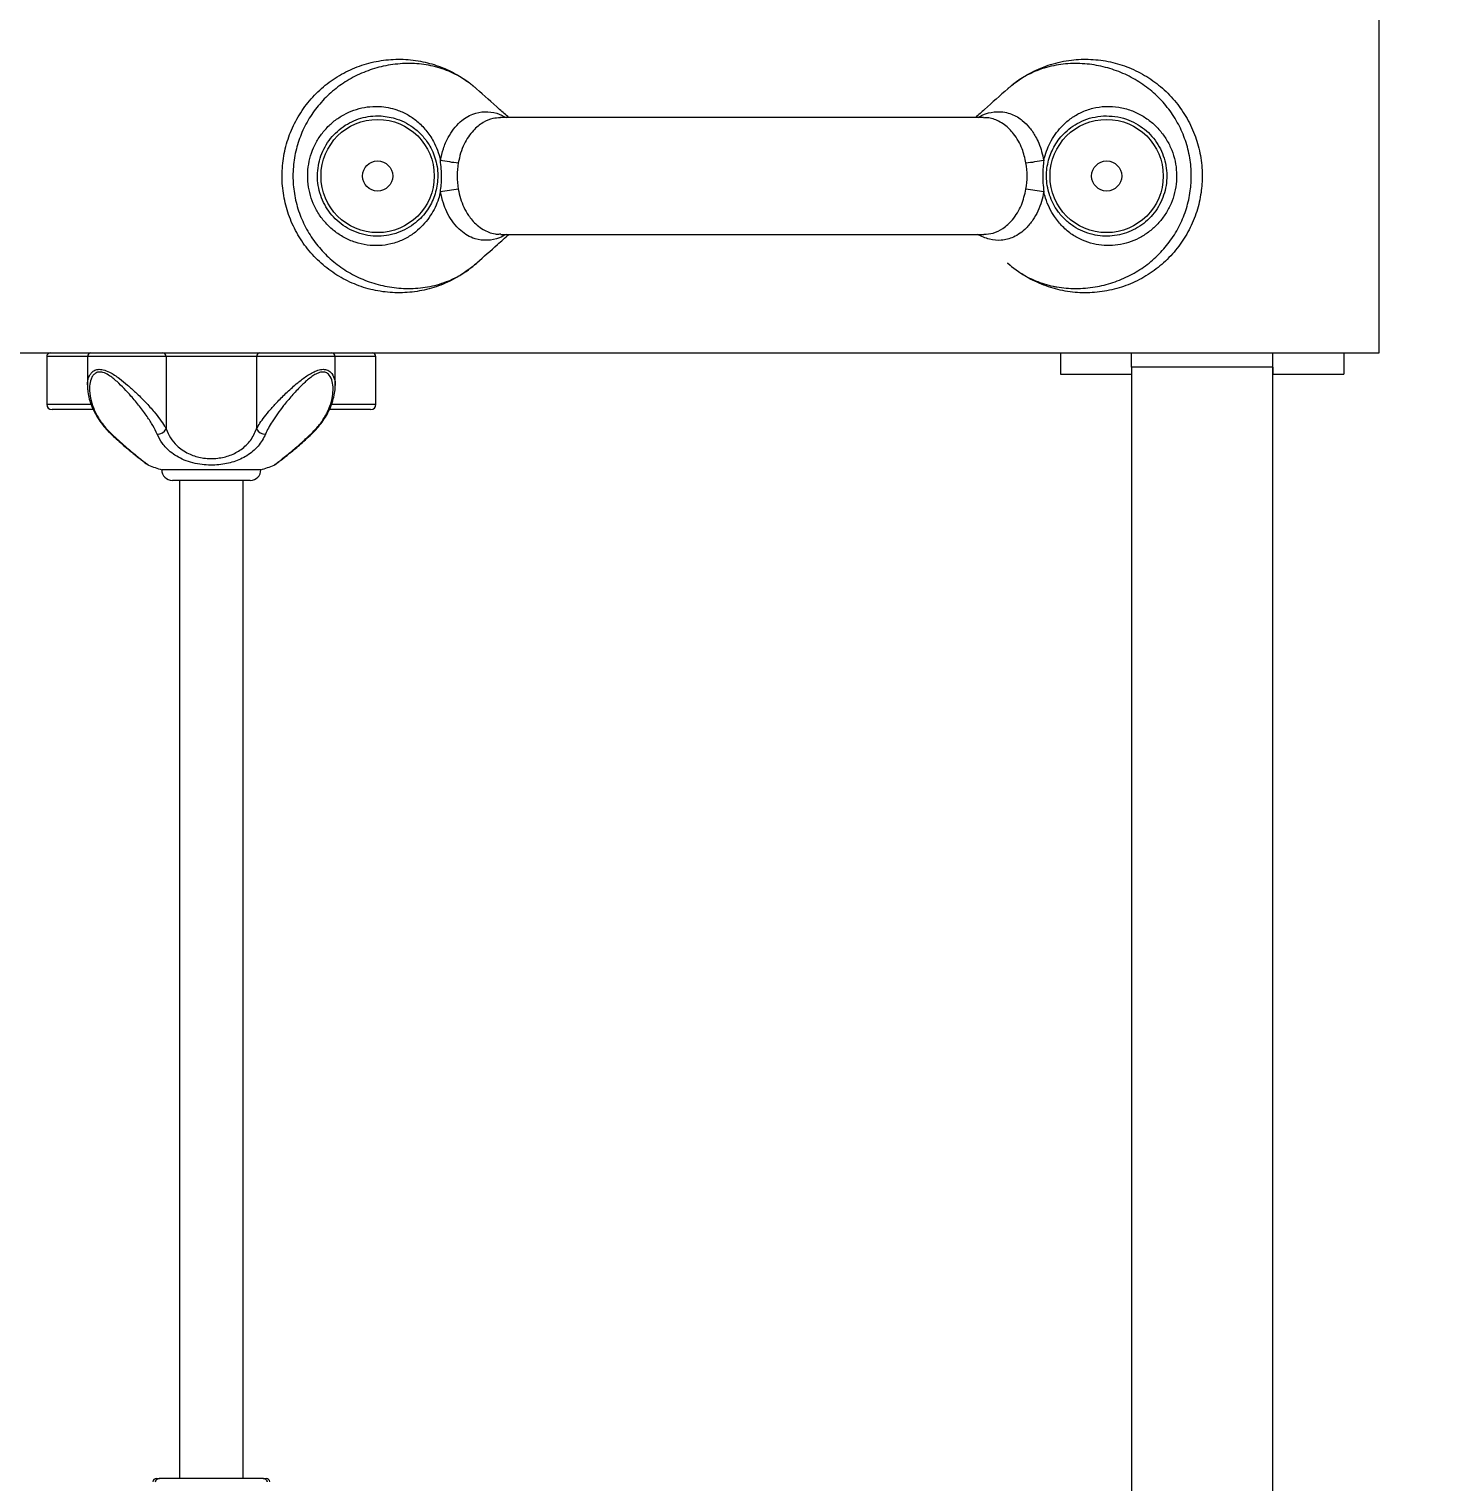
# Model space of a CAD drawing. Header units: millimetres. Extents: x -2809 to 3946, y -2926 to 2611.
# Drawn here: x 330.9 to 731.5, y 1.8 to 412.3 of the extents above; entities that cross this region are included whole.
import ezdxf

# ---------------------------------------------------------------- set-up
doc = ezdxf.new("R2010")
doc.units = ezdxf.units.MM
for name, color, linetype in [('DIKOM_ОБЪЕКТ', 7, 'Continuous'), ('DIKOM_РАЗМЕР_ЗОНА', 7, 'Continuous'), ('DIKOM_РАЗМЕР_ОБЪЕКТА', 7, 'Continuous')]:
    doc.layers.add(name, color=color, linetype=linetype)
doc.styles.add('style1', font='arial.ttf', dxfattribs={"width": 0.8})
doc.dimstyles.new('1-50', dxfattribs={"dimtxt": 300, "dimasz": 200, "dimexe": 100, "dimexo": 0, "dimgap": 100, "dimtad": 1, "dimtxsty": 'style1', "dimcen": 200, "dimclrd": 7, "dimclre": 7, "dimclrt": 7, "dimadec": 1, "dimazin": 2, "dimtfac": 1, "dimtmove": 0, "dimatfit": 2, "dimfxl": 0, "dimlwd": 25, "dimlwe": 18, "dimarcsym": 0})

# ---------------------------------------------------------------- blocks, each defined once
blk = doc.blocks.new('*D15')
at = {"layer": 'Defpoints', "color": 0, "transparency": 16777216}
for p in [(597.36, 1110.81), (2261.56, 1110.81), (-254.22, -500.25)]:
    blk.add_point(p, dxfattribs=at)
at = {"layer": 'DIKOM_РАЗМЕР_ОБЪЕКТА', "color": 7, "lineweight": 18, "transparency": 16777216}
for p, q in [((597.36, 1110.81), (2361.56, 1110.81)), ((-254.22, -500.25), (2361.56, -500.25))]:
    blk.add_line(p, q, dxfattribs=at)
at = {"layer": 'DIKOM_РАЗМЕР_ОБЪЕКТА', "color": 7, "lineweight": 25, "transparency": 16777216}
blk.add_line((2261.56, -300.25), (2261.56, 910.81), dxfattribs=at)
at = {"layer": 'DIKOM_РАЗМЕР_ОБЪЕКТА', "color": 7, "transparency": 16777216}
for points in [[(2228.22, 910.81), (2294.89, 910.81), (2261.56, 1110.81)], [(2228.22, -300.25), (2294.89, -300.25), (2261.56, -500.25)]]:
    blk.add_solid(points, dxfattribs=at)
at = {"layer": 'DIKOM_РАЗМЕР_ОБЪЕКТА', "color": 7, "transparency": 16777216, "insert": (2008.38, 216.09), "char_height": 300, "attachment_point": 5, "rotation": 90, "style": 'style1'}
blk.add_mtext('1600', dxfattribs=at)
blk = doc.blocks.new('*D14')
at = {"layer": 'Defpoints', "color": 0, "transparency": 16777216}
for p in [(169.75, 2610.81), (3845.97, 2610.81), (169.75, -2000.25)]:
    blk.add_point(p, dxfattribs=at)
at = {"layer": 'DIKOM_РАЗМЕР_ЗОНА', "color": 7, "lineweight": 18, "transparency": 16777216}
for p, q in [((169.75, 2610.81), (3945.97, 2610.81)), ((169.75, -2000.25), (3945.97, -2000.25))]:
    blk.add_line(p, q, dxfattribs=at)
at = {"layer": 'DIKOM_РАЗМЕР_ЗОНА', "color": 7, "lineweight": 25, "transparency": 16777216}
blk.add_line((3845.97, -1800.25), (3845.97, 2410.81), dxfattribs=at)
at = {"layer": 'DIKOM_РАЗМЕР_ЗОНА', "color": 7, "transparency": 16777216}
for points in [[(3812.63, 2410.81), (3879.3, 2410.81), (3845.97, 2610.81)], [(3812.63, -1800.25), (3879.3, -1800.25), (3845.97, -2000.25)]]:
    blk.add_solid(points, dxfattribs=at)
at = {"layer": 'DIKOM_РАЗМЕР_ЗОНА', "color": 7, "transparency": 16777216, "insert": (3592.8, 227.93), "char_height": 300, "attachment_point": 5, "rotation": 90, "style": 'style1'}
blk.add_mtext('4600', dxfattribs=at)

msp = doc.modelspace()

# ---------------------------------------------------------------- linework, layer by layer
at = {"layer": 'DIKOM_ОБЪЕКТ', "color": 7, "linetype": 'Continuous', "lineweight": 15}
for p, q in [((712.361, 320.811), (712.361, 420.811)), ((600.832, 387.215), (600.544, 387.2)), ((463.936, 354.434), (464.189, 354.432)), ((607.288, 346.28), (607.418, 346.163)), ((-1287.639, 320.811), (712.361, 320.811)), ((622.361, 320.811), (622.361, 314.811)), ((642.361, 316.811), (642.361, 320.811)), ((682.361, 316.811), (682.361, 320.811)), ((702.361, 320.811), (702.361, 314.811)), ((335.845, 319.811), (335.845, 306.311)), ((347.361, 319.811), (335.845, 319.811)), ((347.361, 319.811), (347.361, 311.571)), ((369.561, 319.811), (347.361, 319.811)), ((369.561, 319.811), (369.561, 299.381)), ((395.161, 319.811), (369.561, 319.811)), ((395.161, 319.811), (395.161, 299.381)), ((417.361, 319.811), (395.161, 319.811)), ((417.361, 311.6), (417.361, 319.811)), ((428.877, 319.811), (417.361, 319.811)), ((428.877, 306.311), (428.877, 319.811)), ((642.361, 316.811), (642.361, -22.786)), ((682.361, 316.811), (642.361, 316.811)), ((642.361, 316.811), (642.361, 314.811)), ((682.361, -8.189), (682.361, 316.811)), ((682.361, 316.811), (682.361, 314.811)), ((622.361, 314.811), (642.361, 314.811)), ((682.361, 314.811), (702.361, 314.811)), ((335.845, 306.311), (348.356, 306.311)), ((348.998, 304.811), (337.345, 304.811)), ((427.377, 304.811), (415.725, 304.811)), ((416.341, 306.311), (428.877, 306.311)), ((354.001, 297.932), (354.011, 297.923)), ((396.361, 287.811), (368.361, 287.811)), ((393.361, 284.811), (371.361, 284.811)), ((373.361, 284.811), (373.361, 2.811)), ((391.361, 2.811), (391.361, 284.811)), ((366.861, 2.811), (367.656, 2.811)), ((367.69, 2.811), (367.656, 2.811)), ((397.032, 2.811), (367.69, 2.811)), ((397.066, 2.811), (397.032, 2.811)), ((397.066, 2.811), (397.861, 2.811))]:
    msp.add_line(p, q, dxfattribs=at)
at = {"layer": 'DIKOM_ОБЪЕКТ', "color": 7, "linetype": 'Continuous', "lineweight": 15, "flags": 128}
for points in [[(354.011, 297.923), (354.068, 297.891), (354.214, 297.884)], [(410.508, 297.884), (410.654, 297.891), (410.716, 297.927)]]:
    msp.add_lwpolyline(points, dxfattribs=at)
at = {"layer": 'DIKOM_ОБЪЕКТ', "color": 7, "linetype": 'Continuous', "lineweight": 15}
for centre, radius in [((429.361, 370.811), 16), ((635.361, 370.811), 16), ((429.361, 370.811), 4.25), ((635.361, 370.811), 4.25)]:
    msp.add_circle(centre, radius, dxfattribs=at)
for centre, radius, start, end in [((491.457, 651.458), 279.737, 260.87703, 261.92355), ((573.345, 650.93), 279.203, 278.07544, 279.12397), ((492.341, 85.102), 284.871, 98.1093, 99.13737), ((572.375, 85.067), 284.907, 80.86251, 81.89042), ((336.845, 319.811), 1, 90, 180), ((348.361, 319.811), 1, 90, 180), ((368.594, 319.844), 0.967, 358.01995, 87.85276), ((396.128, 319.845), 0.967, 92.14449, 181.99012), ((416.361, 319.811), 1, 0, 90), ((427.877, 319.811), 1, 0, 90), ((337.345, 306.311), 1.5, 180, 270), ((427.377, 306.311), 1.5, 270, 0), ((367.256, 300.394), 2.517, 265.67782, 336.27748), ((397.465, 300.393), 2.517, 203.71682, 274.32546), ((382.361, 334.055), 48.317, 248.4474, 253.15675), ((371.361, 287.811), 3, 180, 270), ((393.361, 287.811), 3, 270, 0), ((382.361, 334.055), 48.317, 286.84325, 291.55218), ((366.861, 1.811), 1, 90, 180), ((397.861, 1.811), 1, 0, 90)]:
    msp.add_arc(centre, radius, start, end, dxfattribs=at)
for points, knots in [([(457.304, 346.163), (457.291, 346.152), (456.942, 345.842), (455.602, 344.7), (453.145, 342.926), (449.276, 340.761), (444.597, 338.973), (439.136, 337.867), (433.565, 337.71), (428.043, 338.469), (422.729, 340.162), (417.764, 342.706), (413.306, 346.063), (409.459, 350.107), (406.361, 354.75), (404.068, 359.841), (402.68, 365.248), (402.279, 369.929), (402.485, 374.604), (403.297, 379.232), (405.157, 384.497), (407.891, 389.367), (411.389, 393.722), (415.581, 397.414), (420.329, 400.369), (425.518, 402.467), (430.993, 403.683), (436.6, 403.94), (442.05, 403.28), (447.182, 401.763), (450.385, 400.246), (453.199, 398.614), (454.698, 397.601), (456.307, 396.316), (456.838, 395.868), (457.167, 395.58), (457.27, 395.489), (457.3, 395.462), (457.312, 395.452)], [0, 0, 0, 0, 0.0003423, 0.0092826, 0.0348094, 0.0603373, 0.0970299, 0.1337225, 0.1703501, 0.2069776, 0.2436012, 0.2802247, 0.3168463, 0.3534681, 0.3900904, 0.4267123, 0.4633353, 0.4999579, 0.5191325, 0.5557628, 0.5923932, 0.629033, 0.6656722, 0.7023394, 0.7390057, 0.7757906, 0.8125756, 0.8495268, 0.8864789, 0.9208921, 0.9553056, 0.9564599, 0.9854322, 0.991026, 0.9972802, 0.9991913, 0.999695, 1, 1, 1, 1]), ([(457.312, 395.452), (457.3, 395.462), (457.204, 395.548), (457.019, 395.71), (456.684, 395.997), (456.224, 396.378), (455.405, 397.023), (453.967, 398.056), (452.662, 398.843), (450.289, 400.107), (446.995, 401.474), (441.772, 402.546), (436.347, 402.701), (431.048, 401.984), (425.948, 400.454), (421.281, 398.215), (417.018, 395.271), (413.339, 391.761), (410.251, 387.692), (407.884, 383.243), (406.25, 378.441), (405.547, 374.257), (405.368, 370.036), (405.705, 365.81), (406.906, 360.932), (408.894, 356.265), (411.592, 351.994), (414.973, 348.164), (418.914, 344.917), (423.374, 342.292), (428.217, 340.378), (433.388, 339.215), (438.753, 338.873), (444.232, 339.442), (449.031, 340.888), (453.044, 342.915), (455.568, 344.679), (456.935, 345.836), (457.29, 346.151), (457.303, 346.162)], [0, 0, 0, 0, 0.000339, 0.0027106, 0.005151, 0.009624, 0.0152392, 0.0270717, 0.0468152, 0.0472356, 0.0836071, 0.1213166, 0.1585772, 0.1969059, 0.2328772, 0.2697353, 0.3049395, 0.3410301, 0.3758439, 0.4115628, 0.446178, 0.4817096, 0.5000461, 0.5346368, 0.5701469, 0.6048759, 0.6405183, 0.6755586, 0.7114972, 0.7471006, 0.7835859, 0.8201899, 0.8577374, 0.8957707, 0.9351711, 0.9623393, 0.9900592, 0.999638, 1, 1, 1, 1]), ([(607.41, 395.452), (607.422, 395.462), (607.453, 395.49), (607.56, 395.585), (607.903, 395.885), (608.589, 396.462), (610.633, 398.061), (614.212, 400.307), (619.542, 402.502), (625.208, 403.717), (630.929, 403.93), (636.431, 403.205), (641.784, 401.552), (646.741, 399.047), (651.25, 395.716), (655.101, 391.711), (658.255, 387.074), (660.565, 382.02), (662.008, 376.6), (662.498, 371.268), (662.136, 365.934), (660.943, 360.715), (658.813, 355.581), (655.823, 350.833), (652.112, 346.691), (647.718, 343.199), (642.837, 340.516), (637.521, 338.673), (632.014, 337.759), (626.381, 337.787), (620.886, 338.754), (615.588, 340.649), (611.381, 343.017), (608.792, 344.976), (607.714, 345.9), (607.465, 346.122), (607.418, 346.163)], [0, 0, 0, 0, 0.0003044, 0.0008414, 0.0028292, 0.0093244, 0.0186144, 0.0542536, 0.0927206, 0.1324449, 0.1685543, 0.2057055, 0.2418087, 0.2789578, 0.315059, 0.3522064, 0.3883063, 0.4254522, 0.4615533, 0.4987007, 0.5307902, 0.5669001, 0.6040567, 0.640177, 0.6773455, 0.7134997, 0.7507046, 0.7869989, 0.8243549, 0.860711, 0.8981282, 0.9344768, 0.971879, 0.9933808, 0.9987502, 1, 1, 1, 1]), ([(607.419, 346.162), (607.467, 346.12), (607.719, 345.896), (608.812, 344.964), (611.27, 343.149), (615.276, 341.033), (618.888, 339.926), (622.679, 339.196), (626.654, 338.865), (632.009, 339.317), (637.206, 340.602), (641.998, 342.617), (646.418, 345.354), (650.276, 348.683), (653.571, 352.597), (656.164, 356.924), (658.042, 361.641), (659.087, 366.363), (659.4, 371.179), (658.986, 375.991), (657.756, 380.862), (655.741, 385.518), (653.019, 389.774), (649.616, 393.585), (645.655, 396.81), (641.179, 399.41), (636.323, 401.296), (631.143, 402.43), (625.774, 402.741), (620.295, 402.139), (615.515, 400.662), (612.035, 398.875), (609.974, 397.512), (608.965, 396.748), (608.386, 396.285), (608.064, 396.019), (607.715, 395.72), (607.522, 395.551), (607.422, 395.462), (607.41, 395.452)], [0, 0, 0, 0, 0.0013297, 0.0070833, 0.0301832, 0.0654035, 0.1018612, 0.1090617, 0.1464822, 0.1850416, 0.2211981, 0.2582488, 0.2935438, 0.3297221, 0.3645816, 0.4003441, 0.4349843, 0.4705391, 0.5012308, 0.5358171, 0.5713211, 0.6060516, 0.6416957, 0.676744, 0.7126916, 0.748307, 0.7848044, 0.8214264, 0.858993, 0.8970456, 0.9364754, 0.9634175, 0.9790577, 0.9883819, 0.9899998, 0.9946402, 0.9971776, 0.9996616, 1, 1, 1, 1]), ([(466.451, 387.311), (465.578, 388.088), (462.518, 390.813), (459.483, 393.517), (457.315, 395.449)], [0, 0, 0, 0, 0.2853588, 1, 1, 1, 1]), ([(607.407, 395.449), (605.238, 393.517), (602.204, 390.813), (599.144, 388.088), (598.271, 387.311)], [0, 0, 0, 0, 0.7146417, 1, 1, 1, 1]), ([(447.102, 366.358), (446.933, 365.69), (446.545, 364.16), (445.623, 361.921), (444.324, 359.582), (442.683, 357.398), (440.572, 355.296), (438.009, 353.475), (435.412, 352.269), (432.669, 351.462), (429.809, 351.06), (426.399, 351.199), (423.025, 351.983), (419.877, 353.332), (417.053, 355.201), (414.63, 357.46), (412.635, 360.088), (411.1, 362.982), (410.073, 366.09), (409.557, 369.313), (409.585, 372.574), (410.131, 375.782), (411.2, 378.85), (412.739, 381.7), (414.721, 384.247), (417.072, 386.435), (419.736, 388.19), (422.625, 389.491), (425.66, 390.282), (428.076, 390.508), (430.313, 390.463), (432.371, 390.214), (435.074, 389.493), (437.819, 388.25), (440.598, 386.335), (443.087, 383.818), (445, 380.982), (446.315, 378.114), (446.88, 376.258), (447.096, 375.291), (447.103, 375.259)], [0, 0, 0, 0, 0.017818, 0.040842, 0.0638786, 0.0902169, 0.1165637, 0.1482123, 0.1798492, 0.1976978, 0.2284142, 0.2591215, 0.2894044, 0.3196862, 0.3481412, 0.3765958, 0.4043967, 0.4321985, 0.4597853, 0.4873721, 0.5148677, 0.5423635, 0.569805, 0.5972458, 0.6246407, 0.6520344, 0.6794226, 0.7068099, 0.7343867, 0.7619656, 0.7716634, 0.7952703, 0.8188826, 0.8497473, 0.8806247, 0.9151674, 0.9496816, 0.9744275, 0.9991561, 1, 1, 1, 1]), ([(617.619, 375.259), (617.678, 375.514), (617.938, 376.62), (618.574, 378.507), (619.707, 380.89), (621.162, 383.13), (623.047, 385.312), (625.352, 387.261), (628.191, 388.924), (631.438, 390.069), (633.896, 390.427), (636.344, 390.516), (638.787, 390.355), (642.205, 389.475), (645.343, 388), (648.092, 386.086), (650.452, 383.741), (652.376, 381.078), (653.822, 378.134), (654.775, 375.008), (655.192, 371.77), (655.088, 368.513), (654.445, 365.322), (653.305, 362.282), (651.681, 359.481), (649.64, 356.984), (647.226, 354.87), (644.524, 353.178), (641.604, 351.971), (638.546, 351.25), (635.446, 351.058), (633.137, 351.296), (630.799, 351.794), (628.448, 352.592), (625.509, 354.23), (622.859, 356.452), (620.727, 359.041), (619.147, 361.788), (618.165, 364.184), (617.769, 365.761), (617.619, 366.358)], [0, 0, 0, 0, 0.0067509, 0.029351, 0.0519639, 0.0772454, 0.1025379, 0.1328322, 0.1631212, 0.1963176, 0.2294958, 0.2312805, 0.2631379, 0.2949915, 0.3240531, 0.353115, 0.3811023, 0.4090893, 0.4367398, 0.4643905, 0.4919171, 0.5194442, 0.546909, 0.5743735, 0.6017873, 0.6292011, 0.6565855, 0.6839694, 0.7114233, 0.7388784, 0.7668255, 0.7947788, 0.8023484, 0.8333868, 0.8644403, 0.8981202, 0.9317881, 0.9579404, 0.9840723, 1, 1, 1, 1]), ([(430.341, 387.783), (430.024, 387.796), (428.813, 387.845), (426.665, 387.666), (423.966, 387.015), (421.387, 385.908), (419.017, 384.401), (416.925, 382.51), (415.163, 380.306), (413.793, 377.826), (412.841, 375.152), (412.355, 372.35), (412.33, 369.502), (412.79, 366.689), (413.705, 363.978), (415.072, 361.46), (416.85, 359.177), (419.006, 357.228), (421.523, 355.624), (424.323, 354.483), (427.329, 353.839), (430.361, 353.755), (432.909, 354.129), (435.357, 354.844), (437.685, 355.89), (439.991, 357.452), (441.906, 359.25), (443.392, 361.115), (444.577, 363.124), (445.462, 365.197), (446.066, 367.407), (446.389, 369.771), (446.359, 372.256), (445.96, 374.767), (445.202, 377.133), (444.004, 379.61), (442.263, 382.035), (440.009, 384.181), (437.512, 385.813), (434.387, 387.231), (431.865, 387.575), (430.341, 387.783)], [0, 0, 0, 0, 0.0091903, 0.0351078, 0.0610174, 0.0864704, 0.1119193, 0.1370197, 0.1621197, 0.1871954, 0.2122706, 0.2373454, 0.2624203, 0.2875933, 0.3127668, 0.3382188, 0.3636725, 0.3899109, 0.4161528, 0.4444291, 0.4727128, 0.5018359, 0.5309764, 0.5480249, 0.5782013, 0.6083835, 0.6331107, 0.6578229, 0.6790138, 0.7001866, 0.7206602, 0.7411222, 0.7636871, 0.7862599, 0.8088803, 0.8315249, 0.863829, 0.8961843, 0.9256393, 0.9550875, 1, 1, 1, 1]), ([(447.103, 375.259), (447.349, 376.359), (447.845, 378.583), (449.129, 381.534), (450.747, 384.096), (452.482, 386.004), (454.366, 387.431), (456.663, 388.593), (459.652, 389.163), (462.958, 388.749), (464.827, 387.767), (465.695, 387.311)], [0, 0, 0, 0, 0.1277017, 0.2584369, 0.3630719, 0.4707992, 0.5493805, 0.6304988, 0.7614314, 0.8891646, 1, 1, 1, 1]), ([(464.072, 387.226), (463.349, 387.207), (461.637, 387.162), (458.937, 385.923), (456.646, 384.046), (454.954, 381.889), (453.727, 379.737), (452.732, 377.261), (452.349, 375.423), (452.155, 374.495)], [0, 0, 0, 0, 0.1146774, 0.2713044, 0.4589001, 0.5797173, 0.7033269, 0.8501019, 1, 1, 1, 1]), ([(600.539, 387.311), (600.224, 387.311), (598.76, 387.311), (595.39, 387.311), (590.933, 387.311), (586.7, 387.311), (582.809, 387.311), (579.046, 387.311), (575.133, 387.311), (569.675, 387.311), (562.501, 387.311), (553.524, 387.311), (544.292, 387.311), (534.925, 387.311), (525.531, 387.311), (516.235, 387.311), (507.254, 387.311), (500.391, 387.311), (495.527, 387.311), (492.448, 387.311), (489.283, 387.311), (485.775, 387.311), (481.345, 387.311), (476.127, 387.311), (471.178, 387.311), (467.173, 387.311), (464.939, 387.311), (464.067, 387.311), (464.066, 387.311)], [0, 0, 0, 0, 0.012411, 0.0578368, 0.0990175, 0.1339577, 0.1622245, 0.1900829, 0.2184323, 0.2471463, 0.3052481, 0.3644065, 0.4240507, 0.4834353, 0.5432756, 0.6029919, 0.6616083, 0.7180476, 0.7398592, 0.7611778, 0.7821134, 0.8069487, 0.8372367, 0.8813532, 0.9304737, 0.9648967, 0.9999312, 1, 1, 1, 1]), ([(599.021, 387.311), (599.456, 387.573), (600.859, 388.417), (603.138, 388.952), (605.592, 389.023), (607.521, 388.685), (609.336, 387.986), (610.627, 387.211), (612.104, 386.089), (613.688, 384.486), (615.177, 382.238), (616.674, 379.197), (617.227, 376.892), (617.619, 375.259)], [0, 0, 0, 0, 0.0575407, 0.1855395, 0.2591022, 0.3355064, 0.4060524, 0.4788301, 0.5056129, 0.6166855, 0.7323094, 0.8104096, 1, 1, 1, 1]), ([(612.567, 374.495), (612.264, 375.844), (611.781, 377.99), (610.477, 380.733), (609.256, 382.596), (607.907, 384.118), (606.506, 385.335), (604.462, 386.564), (602.474, 387.352), (601.095, 387.237), (600.832, 387.215)], [0, 0, 0, 0, 0.2200078, 0.3501374, 0.4830023, 0.5744269, 0.6747391, 0.7775819, 0.9576128, 1, 1, 1, 1]), ([(634.492, 387.789), (633.414, 387.672), (631.257, 387.438), (628.365, 386.394), (625.813, 384.972), (623.734, 383.303), (622.021, 381.437), (620.701, 379.522), (619.668, 377.47), (618.918, 375.331), (618.457, 373.049), (618.299, 370.6), (618.521, 368.068), (618.937, 366.335), (619.492, 364.649), (620.189, 363.006), (621.634, 360.645), (623.566, 358.435), (625.96, 356.54), (628.592, 355.126), (630.696, 354.424), (632.783, 353.975), (634.837, 353.747), (637.594, 353.881), (640.318, 354.474), (642.914, 355.494), (645.322, 356.944), (647.47, 358.766), (649.288, 360.933), (650.734, 363.368), (651.75, 366.019), (652.323, 368.804), (652.416, 371.648), (652.044, 374.476), (651.196, 377.202), (649.907, 379.767), (648.194, 382.078), (646.091, 384.107), (643.645, 385.751), (640.82, 387.009), (637.712, 387.774), (635.566, 387.784), (634.492, 387.789)], [0, 0, 0, 0, 0.031643, 0.0633089, 0.0921194, 0.1209284, 0.1445406, 0.1681355, 0.1888509, 0.2095491, 0.2304255, 0.2512931, 0.2744921, 0.297707, 0.2992495, 0.32329, 0.3473591, 0.3790763, 0.4108231, 0.4404833, 0.4701305, 0.4773495, 0.503837, 0.5303127, 0.5559569, 0.5815962, 0.6068686, 0.6321395, 0.6572502, 0.6823595, 0.707426, 0.732492, 0.7575911, 0.7826903, 0.8079455, 0.8332009, 0.8588845, 0.8845697, 0.9114897, 0.9384123, 0.9691984, 1, 1, 1, 1]), ([(447.102, 366.358), (447.259, 367.688), (447.606, 370.65), (447.282, 373.621), (447.103, 375.259)], [0, 0, 0, 0, 0.4488636, 1, 1, 1, 1]), ([(452.155, 374.495), (451.991, 373.286), (451.658, 370.829), (451.988, 368.372), (452.156, 367.125)], [0, 0, 0, 0, 0.4924421, 1, 1, 1, 1]), ([(612.566, 367.125), (612.73, 368.334), (613.064, 370.791), (612.734, 373.248), (612.567, 374.495)], [0, 0, 0, 0, 0.4924387, 1, 1, 1, 1]), ([(617.619, 375.259), (617.463, 373.93), (617.115, 370.968), (617.44, 367.996), (617.619, 366.358)], [0, 0, 0, 0, 0.448867, 1, 1, 1, 1]), ([(465.71, 354.311), (465.085, 353.963), (463.452, 353.053), (460.399, 352.459), (457.814, 352.756), (455.779, 353.463), (454.201, 354.274), (452.922, 355.293), (451.603, 356.563), (450.294, 358.141), (448.897, 360.589), (447.772, 363.342), (447.344, 365.271), (447.102, 366.358)], [0, 0, 0, 0, 0.0809978, 0.2116051, 0.3450418, 0.3706547, 0.4560728, 0.5450155, 0.5551622, 0.6638665, 0.7761269, 0.8739077, 1, 1, 1, 1]), ([(452.156, 367.125), (452.343, 366.226), (452.708, 364.467), (453.693, 361.952), (454.832, 359.929), (456.117, 358.247), (457.465, 356.885), (459.061, 355.718), (460.771, 354.9), (462.386, 354.367), (463.467, 354.414), (463.936, 354.434)], [0, 0, 0, 0, 0.1460536, 0.2857231, 0.4284306, 0.5145666, 0.6222908, 0.7328274, 0.8272906, 0.9248564, 1, 1, 1, 1]), ([(617.619, 366.358), (617.419, 365.434), (617.016, 363.572), (615.971, 360.883), (614.549, 358.318), (612.851, 356.21), (610.972, 354.595), (608.676, 353.242), (605.679, 352.468), (602.089, 352.766), (599.958, 353.778), (598.836, 354.311)], [0, 0, 0, 0, 0.1065237, 0.2147536, 0.3240151, 0.4364134, 0.5181634, 0.6025107, 0.7354251, 0.8607538, 1, 1, 1, 1]), ([(600.644, 354.338), (601.528, 354.407), (603.42, 354.554), (606.272, 356.006), (608.551, 358.073), (610.199, 360.413), (611.668, 363.257), (612.21, 365.592), (612.566, 367.125)], [0, 0, 0, 0, 0.140182, 0.3003538, 0.4958093, 0.6224635, 0.7520798, 1, 1, 1, 1]), ([(457.397, 346.247), (459.359, 348.003), (462.417, 350.742), (465.376, 353.369), (466.437, 354.311)], [0, 0, 0, 0, 0.6414266, 1, 1, 1, 1]), ([(464.188, 354.311), (464.501, 354.311), (465.964, 354.311), (469.332, 354.311), (473.789, 354.311), (478.022, 354.311), (481.913, 354.311), (485.676, 354.311), (489.589, 354.311), (495.047, 354.311), (502.221, 354.311), (511.197, 354.311), (520.429, 354.311), (529.797, 354.311), (539.191, 354.311), (548.487, 354.311), (557.468, 354.311), (564.331, 354.311), (569.195, 354.311), (572.274, 354.311), (575.439, 354.311), (578.947, 354.311), (583.376, 354.311), (588.602, 354.311), (593.518, 354.311), (597.614, 354.311), (599.631, 354.311), (600.648, 354.311)], [0, 0, 0, 0, 0.0123557, 0.0577886, 0.0989753, 0.1339216, 0.162193, 0.1900551, 0.218409, 0.2471283, 0.3052393, 0.3644071, 0.4240607, 0.483454, 0.5433038, 0.6030304, 0.6616561, 0.7181036, 0.7399194, 0.7612414, 0.7821796, 0.8070195, 0.8373123, 0.8814358, 0.9305636, 0.9649926, 1, 1, 1, 1]), ([(347.446, 311.504), (347.419, 311.796), (347.326, 312.814), (347.716, 314.058), (348.389, 315.179), (349.181, 315.874), (350.309, 316.261), (351.841, 316.134), (353.923, 315.303), (356.282, 313.742), (358.741, 311.746), (361.218, 309.497), (363.796, 306.923), (366.108, 304.357), (367.925, 302.055), (368.982, 300.476), (369.438, 299.614), (369.561, 299.381)], [0, 0, 0, 0, 0.0334778, 0.1164489, 0.1592603, 0.2033157, 0.2529097, 0.303111, 0.3607352, 0.4488101, 0.5249672, 0.6033844, 0.7047439, 0.8097026, 0.8888107, 0.9700364, 1, 1, 1, 1]), ([(395.161, 299.381), (395.456, 299.912), (396.051, 300.987), (397.391, 302.833), (399.074, 304.878), (401.233, 307.233), (403.797, 309.783), (406.558, 312.256), (408.903, 314.061), (410.7, 315.178), (412.15, 315.875), (413.635, 316.261), (415.05, 316.134), (416.365, 315.305), (417.133, 313.734), (417.423, 312.359), (417.351, 311.643), (417.346, 311.593)], [0, 0, 0, 0, 0.0677699, 0.1371019, 0.2182512, 0.3013408, 0.3996313, 0.5013873, 0.5845882, 0.6275207, 0.6716969, 0.7214307, 0.7717688, 0.8295511, 0.9178724, 0.9942381, 1, 1, 1, 1]), ([(367.067, 297.884), (366.69, 298.678), (365.937, 300.266), (364.194, 302.925), (362.116, 305.737), (359.907, 308.399), (357.77, 310.76), (355.664, 312.826), (353.629, 314.469), (351.813, 315.357), (350.471, 315.493), (349.495, 315.083), (348.819, 314.356), (348.225, 313.183), (347.86, 311.306), (347.99, 308.744), (348.676, 306.099), (349.751, 303.634), (351.043, 301.51), (352.526, 299.577), (353.651, 298.448), (354.214, 297.884)], [0, 0, 0, 0, 0.0653619, 0.1308343, 0.2026592, 0.2744917, 0.3278116, 0.3810319, 0.4398619, 0.4769815, 0.508658, 0.5402041, 0.5687571, 0.5974137, 0.6538748, 0.723083, 0.7923845, 0.8493088, 0.9062094, 0.9531221, 1, 1, 1, 1]), ([(410.508, 297.884), (411.28, 298.678), (412.826, 300.266), (414.606, 302.925), (415.941, 305.737), (416.653, 308.399), (416.854, 310.76), (416.627, 312.826), (415.942, 314.469), (414.809, 315.357), (413.57, 315.493), (412.282, 315.083), (411.034, 314.356), (409.48, 313.183), (407.471, 311.306), (405.097, 308.744), (402.909, 306.099), (401.037, 303.634), (399.593, 301.51), (398.431, 299.577), (397.914, 298.448), (397.655, 297.884)], [0, 0, 0, 0, 0.0653611, 0.1308344, 0.2026593, 0.2744922, 0.3278105, 0.381031, 0.4398626, 0.4769804, 0.5086585, 0.5402029, 0.5687558, 0.5974141, 0.6538751, 0.7230833, 0.7923847, 0.8493089, 0.9062095, 0.9531221, 1, 1, 1, 1]), ([(347.387, 311.505), (347.391, 311.103), (347.4, 310.049), (347.727, 308.283), (348.343, 306.209), (349.271, 304.103), (350.476, 302.034), (351.885, 300.159), (353.08, 298.795), (353.828, 298.117), (354.025, 297.938)], [0, 0, 0, 0, 0.0862302, 0.2257023, 0.3722699, 0.5257588, 0.6780518, 0.8264638, 0.9543388, 1, 1, 1, 1]), ([(410.713, 297.929), (410.735, 297.948), (411.308, 298.449), (412.313, 299.557), (413.706, 301.269), (414.93, 303.154), (415.955, 305.172), (416.746, 307.29), (417.201, 309.369), (417.396, 310.817), (417.353, 311.52), (417.348, 311.594)], [0, 0, 0, 0, 0.00494, 0.129438, 0.2617692, 0.4008987, 0.5465852, 0.6966903, 0.849032, 0.9842057, 1, 1, 1, 1]), ([(354.005, 297.935), (354.499, 297.471), (355.573, 296.462), (357.164, 295.052), (358.775, 293.67), (360.204, 292.485), (361.469, 291.464), (362.505, 290.646), (363.318, 290.015), (363.864, 289.596), (364.108, 289.411), (364.133, 289.391), (364.142, 289.385)], [0, 0, 0, 0, 0.100639, 0.2188067, 0.3307629, 0.4491326, 0.5502301, 0.6572008, 0.7598891, 0.8584827, 0.9546312, 1, 1, 1, 1]), ([(354.214, 297.884), (354.851, 297.291), (356.133, 296.097), (357.969, 294.486), (359.69, 293.028), (361.168, 291.817), (362.414, 290.822), (363.38, 290.067), (364.091, 289.519), (364.546, 289.172), (364.592, 289.137), (364.615, 289.12)], [0, 0, 0, 0, 0.1245238, 0.250742, 0.3691941, 0.4898895, 0.5939795, 0.7003117, 0.7997167, 0.9016939, 1, 1, 1, 1]), ([(397.655, 297.884), (397.375, 297.287), (396.816, 296.094), (395.625, 294.478), (394.173, 293.024), (392.518, 291.809), (390.683, 290.82), (388.752, 290.062), (386.683, 289.515), (384.473, 289.172), (382.137, 289.07), (379.629, 289.231), (377.102, 289.715), (374.674, 290.52), (372.533, 291.597), (370.381, 293.118), (368.413, 295.18), (367.516, 296.982), (367.067, 297.884)], [0, 0, 0, 0, 0.0627105, 0.1253896, 0.1852057, 0.2449797, 0.297606, 0.3502042, 0.4005643, 0.4509066, 0.5052084, 0.559516, 0.6221028, 0.6847425, 0.7468698, 0.8090498, 0.9044321, 1, 1, 1, 1]), ([(369.561, 299.381), (369.932, 298.524), (370.673, 296.81), (372.316, 294.83), (374.125, 293.362), (376.269, 292.124), (378.395, 291.416), (380.54, 291.053), (382.173, 290.932), (384.751, 291.061), (387.834, 291.808), (390.461, 293.217), (392.251, 294.732), (393.913, 296.603), (394.656, 298.256), (395.161, 299.381)], [0, 0, 0, 0, 0.0978641, 0.1955113, 0.257694, 0.3198057, 0.4186208, 0.4424318, 0.4952422, 0.5480497, 0.6462077, 0.7503661, 0.8107898, 0.8712597, 1, 1, 1, 1]), ([(400.107, 289.12), (400.103, 289.117), (400.046, 289.074), (400.277, 289.249), (400.869, 289.701), (401.915, 290.513), (403.273, 291.589), (405.123, 293.101), (407.559, 295.161), (409.513, 296.965), (410.508, 297.884)], [0, 0, 0, 0, 0.0085134, 0.1189418, 0.2417223, 0.3694329, 0.4920419, 0.6180644, 0.8053293, 1, 1, 1, 1]), ([(400.108, 289.118), (400.115, 289.12), (400.2, 289.147), (400.327, 289.218), (400.461, 289.299), (400.531, 289.348), (400.555, 289.366), (400.561, 289.371), (400.565, 289.374), (400.569, 289.377), (400.574, 289.381), (400.581, 289.385), (400.636, 289.428), (400.888, 289.619), (401.436, 290.04), (402.199, 290.632), (403.185, 291.41), (404.37, 292.365), (405.737, 293.494), (407.281, 294.812), (408.956, 296.288), (410.127, 297.38), (410.716, 297.929)], [0, 0, 0, 0, 0.0010369, 0.0123092, 0.0196775, 0.0230292, 0.0237594, 0.0242465, 0.0247965, 0.0257122, 0.0278327, 0.0359139, 0.0848492, 0.1779194, 0.2686095, 0.3621148, 0.4587359, 0.5574976, 0.6612275, 0.7690646, 0.883768, 1, 1, 1, 1]), ([(363.863, 289.598), (363.963, 289.521), (364.119, 289.402), (364.138, 289.389), (364.151, 289.378), (364.156, 289.374), (364.167, 289.366), (364.188, 289.351), (364.26, 289.297), (364.336, 289.265), (364.396, 289.24)], [0, 0, 0, 0, 0.571069, 0.8797222, 0.9003202, 0.9132969, 0.9171999, 0.9224413, 0.939094, 1, 1, 1, 1]), ([(366.605, 1.811), (366.614, 1.908), (366.632, 2.113), (366.784, 2.398), (367.023, 2.631), (367.327, 2.783), (367.549, 2.802), (367.656, 2.811)], [0, 0, 0, 0, 0.181268, 0.3816744, 0.5867082, 0.8003264, 1, 1, 1, 1]), ([(366.637, 1.811), (366.637, 1.822), (366.638, 1.941), (366.686, 2.166), (366.855, 2.45), (367.113, 2.669), (367.406, 2.792), (367.605, 2.805), (367.69, 2.811)], [0, 0, 0, 0, 0.0211147, 0.2210353, 0.4213835, 0.6274985, 0.843085, 1, 1, 1, 1]), ([(397.032, 2.811), (397.13, 2.803), (397.353, 2.786), (397.635, 2.649), (397.873, 2.436), (398.034, 2.174), (398.083, 1.943), (398.085, 1.822), (398.085, 1.811)], [0, 0, 0, 0, 0.1826664, 0.4148994, 0.5692126, 0.7739227, 0.9788272, 1, 1, 1, 1]), ([(397.066, 2.811), (397.08, 2.811), (397.218, 2.809), (397.479, 2.754), (397.797, 2.559), (397.994, 2.307), (398.098, 2.051), (398.11, 1.895), (398.116, 1.811)], [0, 0, 0, 0, 0.0260851, 0.2583629, 0.4882405, 0.7092369, 0.8434857, 1, 1, 1, 1])]:
    msp.add_open_spline(points, degree=3, knots=knots, dxfattribs=at)

# ---------------------------------------------------------------- dimensions: what is measured, and where the dimension line sits
at = {"layer": 'DIKOM_РАЗМЕР_ЗОНА'}
dim = msp.add_linear_dim(base=(3845.967, 2610.811), p1=(169.747, -2000.254), p2=(169.747, 2610.811), angle=90, text='4600', dimstyle='1-50', dxfattribs=at)
dim.commit()
dim.dimension.update_dxf_attribs({"geometry": '*D14', "text_midpoint": (3845.967, 227.929), "dimtype": 160})
at = {"layer": 'DIKOM_РАЗМЕР_ОБЪЕКТА'}
dim = msp.add_linear_dim(base=(2261.557, 1110.811), p1=(-254.215, -500.254), p2=(597.361, 1110.811), angle=90, text='1600', dimstyle='1-50', dxfattribs=at)
dim.commit()
dim.dimension.update_dxf_attribs({"geometry": '*D15', "text_midpoint": (2261.557, 216.094), "dimtype": 160})

doc.saveas('drawing.dxf')
